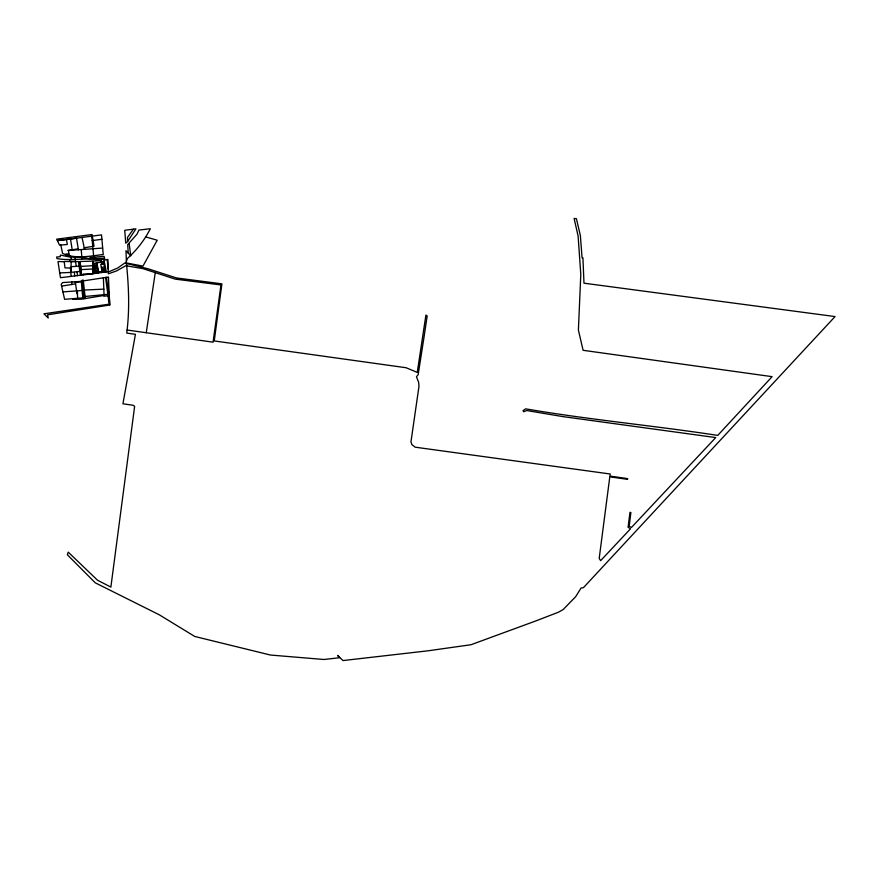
<?xml version="1.0" encoding="UTF-8"?>
<svg xmlns="http://www.w3.org/2000/svg" width="879" height="879" viewBox="0 0 879 879"><rect width="100%" height="100%" fill="white"/><g stroke="black" fill="none" stroke-linecap="round" stroke-linejoin="round"><path stroke-width="1.32" d="M93.57 258.525L93.57 257.261L104.107 256.316L104.667 258.833L101.118 259.602L89.911 257.536L93.57 257.261M81.846 259.162L81.923 257.459L69.408 256.987L60.409 255.075L60.288 256.701L56.63 257.009L56.97 258.58C71.726 261.349 86.746 256.932 101.316 260.591L101.503 261.733L104.227 261.239M105.568 277.401L109.15 304.156L43.95 313.814L48.235 318.044L47.51 314.814L109.732 305.035L108.447 277.05L79.198 281.522L62.574 282.577L61.2 284.378L64.606 299.31L82.758 297.904L81.286 281.159M127.103 330.021L126.774 333.097L135.421 334.317L122.928 403.791L133.114 405.274L134.63 406.351L110.875 587.095L97.514 580.217L68.232 552.133L67.331 554.748L95.262 582.832L159.176 614.74L194.775 636.473L270.479 655.042L323.944 659.492L339.602 657.723L337.591 655.404L342.964 660.568L427.919 650.823L471.012 644.725L535.74 620.959L558.495 612.191L563.153 609.554L575.668 596.676L581.118 587.974L583.458 587.644L835.05 316.572L583.975 283.181L582.931 257.855L582.074 257.789L580.371 235.539L576.393 218.695L574.097 218.431L578.118 236.088L580.799 274.49L578.393 330.075L583.107 350.303L772.103 376.662L717.736 435.402C653.866 425.59 589.194 419.766 525.653 408.845L523.027 410.636L523.697 411.757L526.587 410.515L562.747 416.58L715.726 437.566L631.485 527.433L629.177 526.257L630.902 512.501L629.979 512.358L628.067 527.323L630.551 528.773L600.632 560.637L599.203 558.396L609.795 476.847L627.584 479.341L627.683 478.626L609.949 476.066L610.224 474.001L415.174 447.18L411.855 444.609L410.965 441.829L418.986 386.32L418.624 382.211L416.448 376.75L418.151 374.74L423.942 337.69L427.183 315.968L425.919 315.056L417.25 372.399L406.131 367.741L214.234 340.942L221.915 283.851L176.448 277.94L147.958 268.754L124.763 263.03L117.742 267.996L108.238 272.018L108.315 273.83L116.467 270.952L125.862 265.7L143.046 268.666L175.174 279.115L220.97 284.95L213.059 342.173L127.103 330.021C129.674 307.925 128.697 285.532 126.444 263.491M155.308 272.38L146.255 332.691M77.616 298.3L77.363 290.872L81.835 290.455M71.012 267.996L71.188 261.535L64.2 261.513L65.002 267.908L71.012 267.996L71.342 272.391L59.706 272.919L58.003 261.557L64.222 261.7M73.001 298.541L72.847 299.321L81.395 299.19L103.744 295.498L103.898 296.201L108.051 295.783M133.355 229.21L127.477 237.44L127.598 241.505L125.752 243.219L124.741 230.309L135.981 228.804L127.598 241.505M145.76 236.912L157.209 240.22L142.98 266.106L125.807 262.843L127.466 258.448C136.674 250.152 144.716 239.912 150.32 228.727L138.904 230.067L137.014 234.155L127.697 244.626L128.235 253.119M106.326 271.941L104.03 260.195L107.908 259.393L108.227 271.611L93.262 273.699L92.91 261.118L101.316 260.591M70.452 267.985L70.825 272.38L79.846 271.391L78.44 261.59L69.848 261.513L69.65 259.646M61.596 286.104L75.605 283.862M78.418 249.801L78.231 248.79L67.859 250.504L102.678 248.065M78.231 248.79L76.517 238.242L57.377 240.637L59.508 245.087L60.827 245.043L62.574 253.427C75.001 259.294 90.108 256.097 103.228 254.492L101.535 234.902L57.377 240.637L56.652 239.165L92.064 234.55L94.031 246.164L84.252 247.779L84.571 249.262L82.055 237.561M93.679 265.601L96.877 265.029M103.931 263.777L100.733 264.348L102.261 272.193L105.469 271.622L103.524 261.7L94.229 263.348L96.009 272.468L105.315 270.82M93.987 267.161L97.184 266.601M94.295 268.732L97.492 268.161M101.338 267.491L104.546 266.919M94.602 270.303L97.8 269.732M101.645 269.051L104.854 268.491M104.909 268.765L102.821 269.139L103.228 271.193M94.91 271.864L98.107 271.303M101.953 270.622L105.161 270.051M101.909 239.286L92.207 240.582L93.657 256.174M59.706 272.919L60.464 277.698L92.954 273.732L92.548 268.985L80.879 269.633L80.099 261.524L92.91 261.118L93.13 269.095L92.548 268.985M76.956 293.729L75.297 281.643L75.396 282.368L81.318 281.73M85.065 296.476L107.875 294.3M77.363 290.872L62.914 291.883M60.827 245.043L67.298 244.472L66.485 239.495M69.815 255.932L68.782 253.833L65.793 254.042L65.969 254.987M71.243 266.678L79.132 266.194M80.549 266.447L93.053 265.667M103.37 277.676L103.832 289.147L83.087 290.081L82.197 280.939M92.954 273.732L83.022 274.061L83.186 274.951M93.844 258.569L104.546 258.294M71.188 261.535L75.561 261.579M81.923 257.459L90.889 258.811M70.639 257.064L71.617 259.514M108.161 268.996L107.216 259.536M101.437 262.074L101.843 264.118M96.866 262.876L98.646 271.996M79.846 271.391L80.549 275.281M70.485 238.989L72.287 250.273M106.381 277.303L109.271 296.619L109.732 305.035M74.88 257.064L76.275 266.37M91.625 236.275L92.207 240.582M77.033 271.919L77.517 275.643M85.296 298.541L83.263 280.082L82.132 280.214L83.945 298.772L83.087 290.081M80.879 269.633L81.461 275.171L80.099 261.524M70.825 272.38L71.177 276.435M81.231 249.867L81.802 256.371M129.18 243.56L130.707 255.756L125.972 250.702L126.367 261.36M71.628 281.489L71.869 284.554M74.429 272.446L74.616 276.028M68.617 250.515L68.782 253.833M103.832 289.147L104.03 294.74M96.569 263.458L93.372 264.03L95.218 273.435L98.415 272.875L96.569 263.458"/></g></svg>
